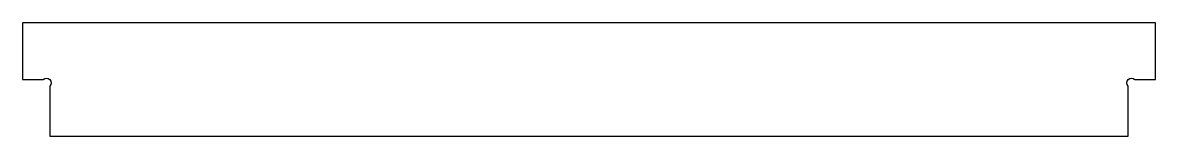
# Model space of a CAD drawing. Header units: inches. Extents: x -30 to 0, y -3 to 0.
import ezdxf

# ---------------------------------------------------------------- set-up
doc = ezdxf.new("R2010")
doc.units = ezdxf.units.IN
doc.layers.get('0').update_dxf_attribs({"linetype": 'CONTINUOUS'})

msp = doc.modelspace()

# ---------------------------------------------------------------- linework, layer by layer
msp.add_lwpolyline([(-29.457, -1.5, -1), (-29.28, -1.677), (-29.28, -3), (-0.72, -3), (-0.72, -1.677, -1), (-0.543, -1.5), (0, -1.5), (0, 0), (-30, 0), (-30, -1.5)], format="xyb", close=True)

doc.saveas('drawing.dxf')
